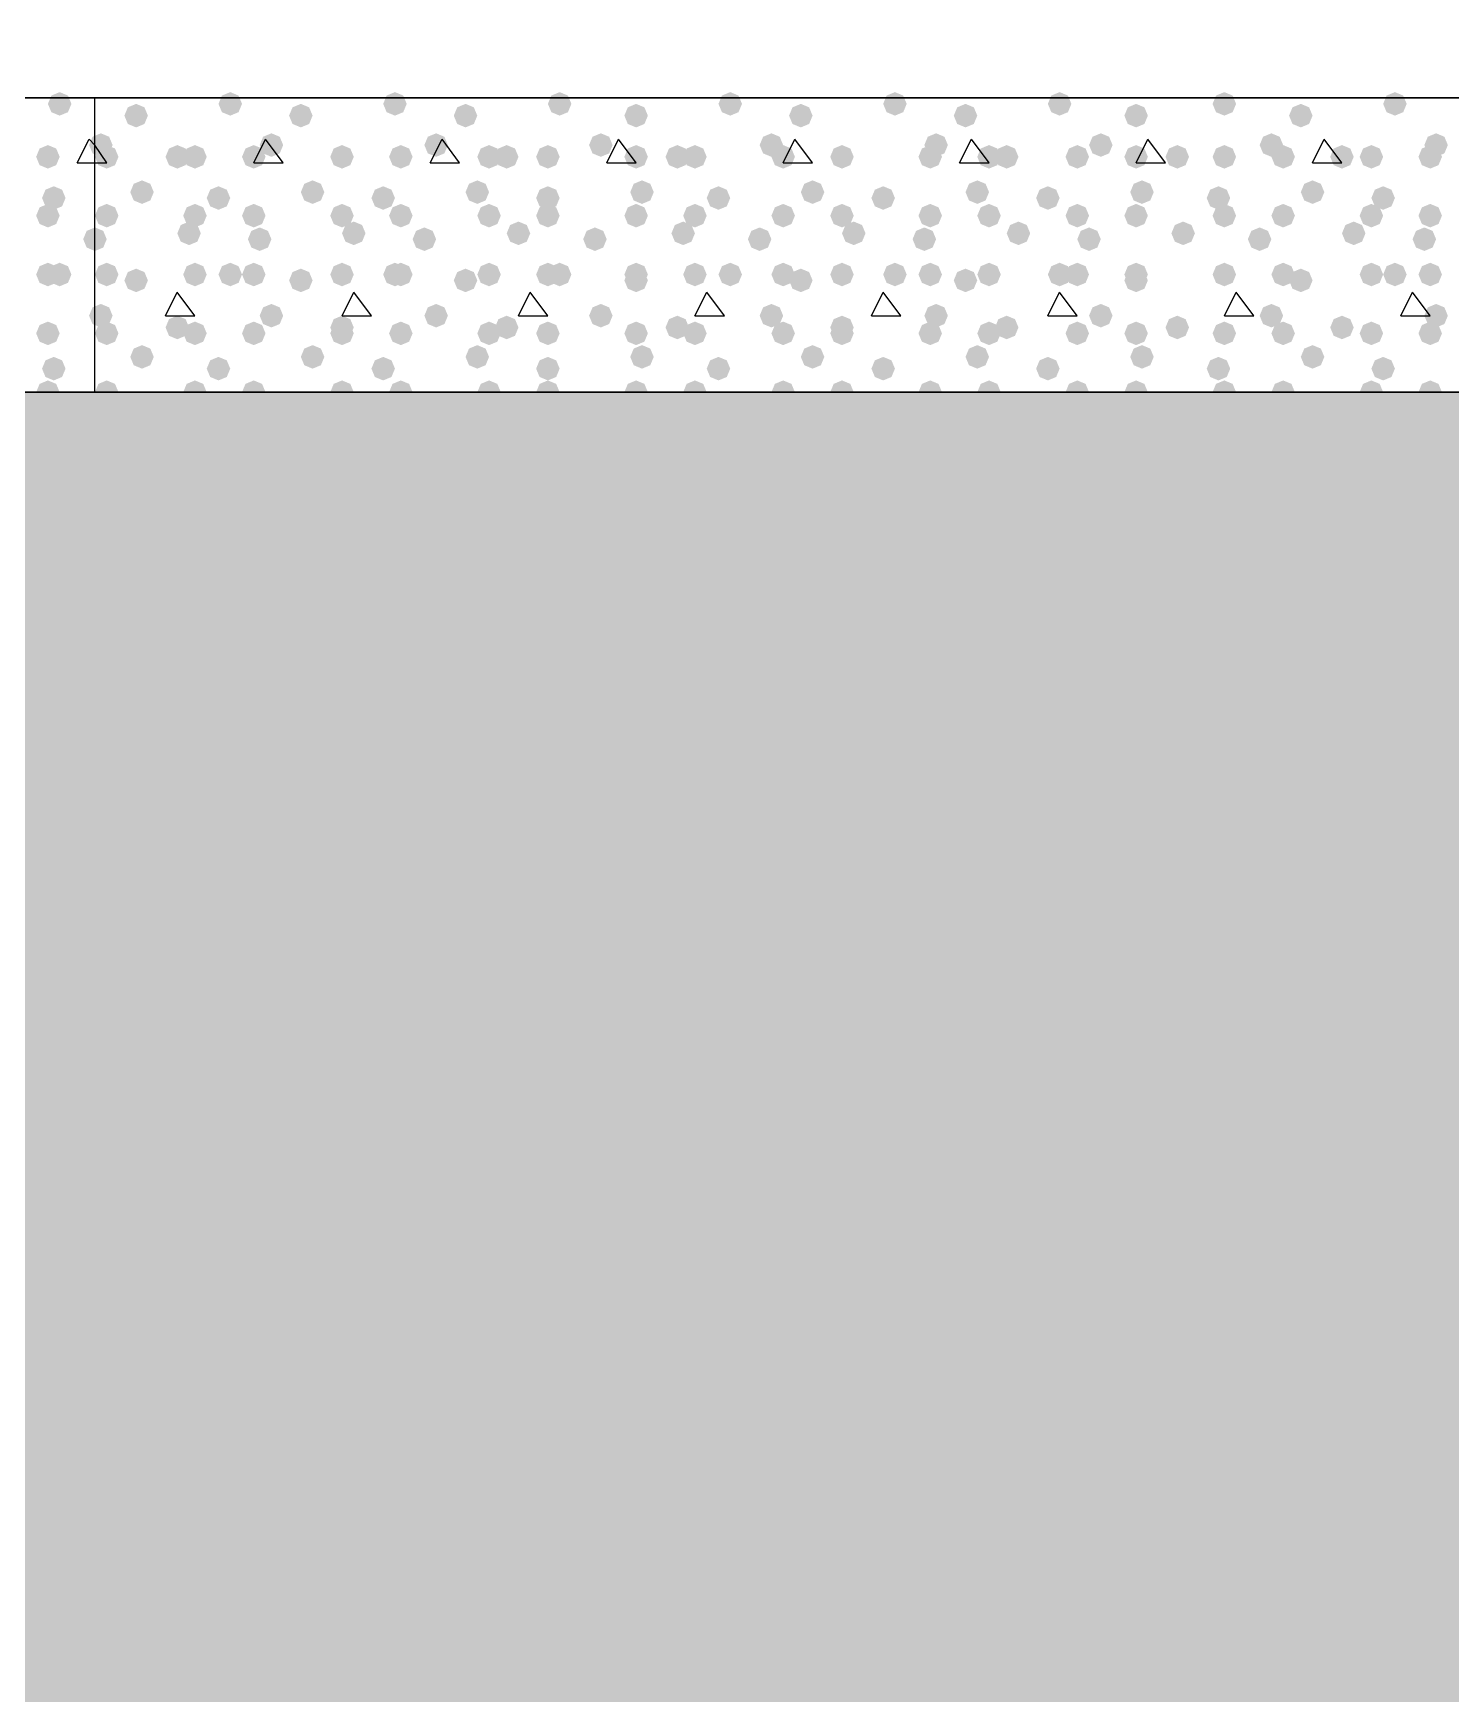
# Model space of a CAD drawing. Header units: millimetres. Extents: x 0 to 420, y 0 to 297.
# Drawn here: x 139.21 to 149.42, y 117.55 to 129.5 of the extents above; entities that cross this region are included whole.
import ezdxf

# ---------------------------------------------------------------- set-up
doc = ezdxf.new("R2010")
doc.units = ezdxf.units.MM
doc.layers.get('0').update_dxf_attribs({"linetype": 'CONTINUOUS'})

msp = doc.modelspace()

# ---------------------------------------------------------------- hatches: boundary and pattern name
at = {"true_color": 0x000007}
for points in [[(139.488333, 128.989667), (139.463463, 128.929871), (139.403667, 128.905), (139.343871, 128.929871), (139.319, 128.989667), (139.343871, 129.049462), (139.403667, 129.074333), (139.463462, 129.049463)], [(139.403667, 128.608667), (139.378796, 128.548871), (139.319, 128.524), (139.259204, 128.548871), (139.234333, 128.608667), (139.259204, 128.668462), (139.319, 128.693333), (139.378796, 128.668463)], [(139.446, 128.312333), (139.421129, 128.252537), (139.361333, 128.227667), (139.301537, 128.252537), (139.276667, 128.312333), (139.301537, 128.372129), (139.361333, 128.397), (139.421129, 128.372129)], [(139.403667, 128.185333), (139.378796, 128.125538), (139.319, 128.100667), (139.259204, 128.125538), (139.234333, 128.185333), (139.259204, 128.245129), (139.319, 128.27), (139.378796, 128.245129)], [(139.742333, 128.016), (139.717463, 127.956204), (139.657667, 127.931333), (139.597871, 127.956204), (139.573, 128.016), (139.597871, 128.075796), (139.657667, 128.100667), (139.717462, 128.075796)], [(139.403667, 127.762), (139.378796, 127.702204), (139.319, 127.677333), (139.259204, 127.702204), (139.234333, 127.762), (139.259204, 127.821796), (139.319, 127.846667), (139.378796, 127.821796)], [(139.488333, 127.762), (139.463463, 127.702204), (139.403667, 127.677333), (139.343871, 127.702204), (139.319, 127.762), (139.343871, 127.821796), (139.403667, 127.846667), (139.463462, 127.821796)], [(139.403667, 127.338667), (139.378796, 127.278871), (139.319, 127.254), (139.259204, 127.278871), (139.234333, 127.338667), (139.259204, 127.398462), (139.319, 127.423333), (139.378796, 127.398463)], [(139.446, 127.084667), (139.421129, 127.024871), (139.361333, 127), (139.301537, 127.024871), (139.276667, 127.084667), (139.301537, 127.144462), (139.361333, 127.169333), (139.421129, 127.144463)], [(139.403667, 126.915333), (139.378796, 126.855538), (139.319, 126.830667), (139.259204, 126.855538), (139.234333, 126.915333), (139.259204, 126.975129), (139.319, 127), (139.378796, 126.975129)]]:
    msp.add_hatch(color=0, dxfattribs=at).paths.add_polyline_path(points, flags=0)
at = {"true_color": 0x000008}
for points in [[(140.716, 128.989667), (140.691129, 128.929871), (140.631333, 128.905), (140.571538, 128.929871), (140.546667, 128.989667), (140.571537, 129.049462), (140.631333, 129.074333), (140.691129, 129.049463)], [(141.901333, 128.989667), (141.876463, 128.929871), (141.816667, 128.905), (141.756871, 128.929871), (141.732, 128.989667), (141.756871, 129.049462), (141.816667, 129.074333), (141.876462, 129.049463)], [(143.086667, 128.989667), (143.061796, 128.929871), (143.002, 128.905), (142.942204, 128.929871), (142.917333, 128.989667), (142.942204, 129.049462), (143.002, 129.074333), (143.061796, 129.049463)], [(144.314333, 128.989667), (144.289463, 128.929871), (144.229667, 128.905), (144.169871, 128.929871), (144.145, 128.989667), (144.169871, 129.049462), (144.229667, 129.074333), (144.289462, 129.049463)], [(145.499667, 128.989667), (145.474796, 128.929871), (145.415, 128.905), (145.355204, 128.929871), (145.330333, 128.989667), (145.355204, 129.049462), (145.415, 129.074333), (145.474796, 129.049463)], [(146.685, 128.989667), (146.660129, 128.929871), (146.600333, 128.905), (146.540538, 128.929871), (146.515667, 128.989667), (146.540537, 129.049462), (146.600333, 129.074333), (146.660129, 129.049463)], [(147.870333, 128.989667), (147.845463, 128.929871), (147.785667, 128.905), (147.725871, 128.929871), (147.701, 128.989667), (147.725871, 129.049462), (147.785667, 129.074333), (147.845462, 129.049463)], [(149.098, 128.989667), (149.073129, 128.929871), (149.013333, 128.905), (148.953537, 128.929871), (148.928667, 128.989667), (148.953537, 129.049462), (149.013333, 129.074333), (149.073129, 129.049463)], [(140.038667, 128.905), (140.013796, 128.845204), (139.954, 128.820333), (139.894204, 128.845204), (139.869333, 128.905), (139.894204, 128.964796), (139.954, 128.989667), (140.013796, 128.964796)], [(141.224, 128.905), (141.199129, 128.845204), (141.139333, 128.820333), (141.079537, 128.845204), (141.054667, 128.905), (141.079537, 128.964796), (141.139333, 128.989667), (141.199129, 128.964796)], [(142.409333, 128.905), (142.384463, 128.845204), (142.324667, 128.820333), (142.264871, 128.845204), (142.24, 128.905), (142.264871, 128.964796), (142.324667, 128.989667), (142.384462, 128.964796)], [(143.637, 128.905), (143.612129, 128.845204), (143.552333, 128.820333), (143.492538, 128.845204), (143.467667, 128.905), (143.492537, 128.964796), (143.552333, 128.989667), (143.612129, 128.964796)], [(144.822333, 128.905), (144.797462, 128.845204), (144.737667, 128.820333), (144.677871, 128.845204), (144.653, 128.905), (144.677871, 128.964796), (144.737667, 128.989667), (144.797462, 128.964796)], [(146.007667, 128.905), (145.982796, 128.845204), (145.923, 128.820333), (145.863204, 128.845204), (145.838333, 128.905), (145.863204, 128.964796), (145.923, 128.989667), (145.982796, 128.964796)], [(147.235333, 128.905), (147.210463, 128.845204), (147.150667, 128.820333), (147.090871, 128.845204), (147.066, 128.905), (147.090871, 128.964796), (147.150667, 128.989667), (147.210462, 128.964796)], [(148.420667, 128.905), (148.395796, 128.845204), (148.336, 128.820333), (148.276204, 128.845204), (148.251333, 128.905), (148.276204, 128.964796), (148.336, 128.989667), (148.395796, 128.964796)], [(139.784667, 128.693333), (139.759796, 128.633537), (139.7, 128.608667), (139.640204, 128.633537), (139.615333, 128.693333), (139.640204, 128.753129), (139.7, 128.778), (139.759796, 128.753129)], [(139.827, 128.608667), (139.802129, 128.548871), (139.742333, 128.524), (139.682538, 128.548871), (139.657667, 128.608667), (139.682537, 128.668462), (139.742333, 128.693333), (139.802129, 128.668463)], [(140.335, 128.608667), (140.310129, 128.548871), (140.250333, 128.524), (140.190538, 128.548871), (140.165667, 128.608667), (140.190537, 128.668462), (140.250333, 128.693333), (140.310129, 128.668463)], [(140.462, 128.608667), (140.437129, 128.548871), (140.377333, 128.524), (140.317538, 128.548871), (140.292667, 128.608667), (140.317537, 128.668462), (140.377333, 128.693333), (140.437129, 128.668463)], [(140.885333, 128.608667), (140.860463, 128.548871), (140.800667, 128.524), (140.740871, 128.548871), (140.716, 128.608667), (140.740871, 128.668462), (140.800667, 128.693333), (140.860462, 128.668463)], [(141.012333, 128.693333), (140.987462, 128.633537), (140.927667, 128.608667), (140.867871, 128.633537), (140.843, 128.693333), (140.867871, 128.753129), (140.927667, 128.778), (140.987462, 128.753129)], [(141.520333, 128.608667), (141.495463, 128.548871), (141.435667, 128.524), (141.375871, 128.548871), (141.351, 128.608667), (141.375871, 128.668462), (141.435667, 128.693333), (141.495462, 128.668463)], [(141.520333, 128.608667), (141.495463, 128.548871), (141.435667, 128.524), (141.375871, 128.548871), (141.351, 128.608667), (141.375871, 128.668462), (141.435667, 128.693333), (141.495462, 128.668463)], [(141.943667, 128.608667), (141.918796, 128.548871), (141.859, 128.524), (141.799204, 128.548871), (141.774333, 128.608667), (141.799204, 128.668462), (141.859, 128.693333), (141.918796, 128.668463)], [(142.197667, 128.693333), (142.172796, 128.633537), (142.113, 128.608667), (142.053204, 128.633537), (142.028333, 128.693333), (142.053204, 128.753129), (142.113, 128.778), (142.172796, 128.753129)], [(142.578667, 128.608667), (142.553796, 128.548871), (142.494, 128.524), (142.434204, 128.548871), (142.409333, 128.608667), (142.434204, 128.668462), (142.494, 128.693333), (142.553796, 128.668463)], [(142.705667, 128.608667), (142.680796, 128.548871), (142.621, 128.524), (142.561204, 128.548871), (142.536333, 128.608667), (142.561204, 128.668462), (142.621, 128.693333), (142.680796, 128.668463)], [(143.002, 128.608667), (142.977129, 128.548871), (142.917333, 128.524), (142.857538, 128.548871), (142.832667, 128.608667), (142.857537, 128.668462), (142.917333, 128.693333), (142.977129, 128.668463)], [(143.383, 128.693333), (143.358129, 128.633537), (143.298333, 128.608667), (143.238537, 128.633537), (143.213667, 128.693333), (143.238537, 128.753129), (143.298333, 128.778), (143.358129, 128.753129)], [(143.637, 128.608667), (143.612129, 128.548871), (143.552333, 128.524), (143.492538, 128.548871), (143.467667, 128.608667), (143.492537, 128.668462), (143.552333, 128.693333), (143.612129, 128.668463)], [(143.933333, 128.608667), (143.908463, 128.548871), (143.848667, 128.524), (143.788871, 128.548871), (143.764, 128.608667), (143.788871, 128.668462), (143.848667, 128.693333), (143.908462, 128.668463)], [(144.060333, 128.608667), (144.035463, 128.548871), (143.975667, 128.524), (143.915871, 128.548871), (143.891, 128.608667), (143.915871, 128.668462), (143.975667, 128.693333), (144.035462, 128.668463)], [(144.610667, 128.693333), (144.585796, 128.633537), (144.526, 128.608667), (144.466204, 128.633537), (144.441333, 128.693333), (144.466204, 128.753129), (144.526, 128.778), (144.585796, 128.753129)], [(144.695333, 128.608667), (144.670463, 128.548871), (144.610667, 128.524), (144.550871, 128.548871), (144.526, 128.608667), (144.550871, 128.668462), (144.610667, 128.693333), (144.670462, 128.668463)], [(145.118667, 128.608667), (145.093796, 128.548871), (145.034, 128.524), (144.974204, 128.548871), (144.949333, 128.608667), (144.974204, 128.668462), (145.034, 128.693333), (145.093796, 128.668463)], [(145.118667, 128.608667), (145.093796, 128.548871), (145.034, 128.524), (144.974204, 128.548871), (144.949333, 128.608667), (144.974204, 128.668462), (145.034, 128.693333), (145.093796, 128.668463)], [(145.753667, 128.608667), (145.728796, 128.548871), (145.669, 128.524), (145.609204, 128.548871), (145.584333, 128.608667), (145.609204, 128.668462), (145.669, 128.693333), (145.728796, 128.668463)], [(145.796, 128.693333), (145.771129, 128.633537), (145.711333, 128.608667), (145.651538, 128.633537), (145.626667, 128.693333), (145.651537, 128.753129), (145.711333, 128.778), (145.771129, 128.753129)], [(146.177, 128.608667), (146.152129, 128.548871), (146.092333, 128.524), (146.032538, 128.548871), (146.007667, 128.608667), (146.032537, 128.668462), (146.092333, 128.693333), (146.152129, 128.668463)], [(146.304, 128.608667), (146.279129, 128.548871), (146.219333, 128.524), (146.159538, 128.548871), (146.134667, 128.608667), (146.159537, 128.668462), (146.219333, 128.693333), (146.279129, 128.668463)], [(146.812, 128.608667), (146.787129, 128.548871), (146.727333, 128.524), (146.667538, 128.548871), (146.642667, 128.608667), (146.667537, 128.668462), (146.727333, 128.693333), (146.787129, 128.668463)], [(146.981333, 128.693333), (146.956462, 128.633537), (146.896667, 128.608667), (146.836871, 128.633537), (146.812, 128.693333), (146.836871, 128.753129), (146.896667, 128.778), (146.956462, 128.753129)], [(147.235333, 128.608667), (147.210463, 128.548871), (147.150667, 128.524), (147.090871, 128.548871), (147.066, 128.608667), (147.090871, 128.668462), (147.150667, 128.693333), (147.210462, 128.668463)], [(147.531667, 128.608667), (147.506796, 128.548871), (147.447, 128.524), (147.387204, 128.548871), (147.362333, 128.608667), (147.387204, 128.668462), (147.447, 128.693333), (147.506796, 128.668463)], [(147.870333, 128.608667), (147.845463, 128.548871), (147.785667, 128.524), (147.725871, 128.548871), (147.701, 128.608667), (147.725871, 128.668462), (147.785667, 128.693333), (147.845462, 128.668463)], [(148.209, 128.693333), (148.184129, 128.633537), (148.124333, 128.608667), (148.064538, 128.633537), (148.039667, 128.693333), (148.064537, 128.753129), (148.124333, 128.778), (148.184129, 128.753129)], [(148.293667, 128.608667), (148.268796, 128.548871), (148.209, 128.524), (148.149204, 128.548871), (148.124333, 128.608667), (148.149204, 128.668462), (148.209, 128.693333), (148.268796, 128.668463)], [(148.717, 128.608667), (148.692129, 128.548871), (148.632333, 128.524), (148.572538, 128.548871), (148.547667, 128.608667), (148.572537, 128.668462), (148.632333, 128.693333), (148.692129, 128.668463)], [(148.928667, 128.608667), (148.903796, 128.548871), (148.844, 128.524), (148.784204, 128.548871), (148.759333, 128.608667), (148.784204, 128.668462), (148.844, 128.693333), (148.903796, 128.668463)], [(149.352, 128.608667), (149.327129, 128.548871), (149.267333, 128.524), (149.207538, 128.548871), (149.182667, 128.608667), (149.207537, 128.668462), (149.267333, 128.693333), (149.327129, 128.668463)], [(149.394333, 128.693333), (149.369463, 128.633537), (149.309667, 128.608667), (149.249871, 128.633537), (149.225, 128.693333), (149.249871, 128.753129), (149.309667, 128.778), (149.369462, 128.753129)], [(140.081, 128.354667), (140.056129, 128.294871), (139.996333, 128.27), (139.936538, 128.294871), (139.911667, 128.354667), (139.936537, 128.414462), (139.996333, 128.439333), (140.056129, 128.414463)], [(141.308667, 128.354667), (141.283796, 128.294871), (141.224, 128.27), (141.164204, 128.294871), (141.139333, 128.354667), (141.164204, 128.414462), (141.224, 128.439333), (141.283796, 128.414463)], [(142.494, 128.354667), (142.469129, 128.294871), (142.409333, 128.27), (142.349538, 128.294871), (142.324667, 128.354667), (142.349537, 128.414462), (142.409333, 128.439333), (142.469129, 128.414463)], [(143.679333, 128.354667), (143.654463, 128.294871), (143.594667, 128.27), (143.534871, 128.294871), (143.51, 128.354667), (143.534871, 128.414462), (143.594667, 128.439333), (143.654462, 128.414463)], [(144.907, 128.354667), (144.882129, 128.294871), (144.822333, 128.27), (144.762538, 128.294871), (144.737667, 128.354667), (144.762537, 128.414462), (144.822333, 128.439333), (144.882129, 128.414463)], [(146.092333, 128.354667), (146.067462, 128.294871), (146.007667, 128.27), (145.947871, 128.294871), (145.923, 128.354667), (145.947871, 128.414462), (146.007667, 128.439333), (146.067462, 128.414463)], [(147.277667, 128.354667), (147.252796, 128.294871), (147.193, 128.27), (147.133204, 128.294871), (147.108333, 128.354667), (147.133204, 128.414462), (147.193, 128.439333), (147.252796, 128.414463)], [(148.505333, 128.354667), (148.480463, 128.294871), (148.420667, 128.27), (148.360871, 128.294871), (148.336, 128.354667), (148.360871, 128.414462), (148.420667, 128.439333), (148.480462, 128.414463)], [(140.631333, 128.312333), (140.606462, 128.252537), (140.546667, 128.227667), (140.486871, 128.252537), (140.462, 128.312333), (140.486871, 128.372129), (140.546667, 128.397), (140.606462, 128.372129)], [(141.816667, 128.312333), (141.791796, 128.252537), (141.732, 128.227667), (141.672204, 128.252537), (141.647333, 128.312333), (141.672204, 128.372129), (141.732, 128.397), (141.791796, 128.372129)], [(143.002, 128.312333), (142.977129, 128.252537), (142.917333, 128.227667), (142.857538, 128.252537), (142.832667, 128.312333), (142.857537, 128.372129), (142.917333, 128.397), (142.977129, 128.372129)], [(144.229667, 128.312333), (144.204796, 128.252537), (144.145, 128.227667), (144.085204, 128.252537), (144.060333, 128.312333), (144.085204, 128.372129), (144.145, 128.397), (144.204796, 128.372129)], [(145.415, 128.312333), (145.390129, 128.252537), (145.330333, 128.227667), (145.270538, 128.252537), (145.245667, 128.312333), (145.270537, 128.372129), (145.330333, 128.397), (145.390129, 128.372129)], [(146.600333, 128.312333), (146.575463, 128.252537), (146.515667, 128.227667), (146.455871, 128.252537), (146.431, 128.312333), (146.455871, 128.372129), (146.515667, 128.397), (146.575462, 128.372129)], [(147.828, 128.312333), (147.803129, 128.252537), (147.743333, 128.227667), (147.683538, 128.252537), (147.658667, 128.312333), (147.683537, 128.372129), (147.743333, 128.397), (147.803129, 128.372129)], [(149.013333, 128.312333), (148.988463, 128.252537), (148.928667, 128.227667), (148.868871, 128.252537), (148.844, 128.312333), (148.868871, 128.372129), (148.928667, 128.397), (148.988462, 128.372129)], [(139.827, 128.185333), (139.802129, 128.125538), (139.742333, 128.100667), (139.682538, 128.125538), (139.657667, 128.185333), (139.682537, 128.245129), (139.742333, 128.27), (139.802129, 128.245129)], [(140.462, 128.185333), (140.437129, 128.125538), (140.377333, 128.100667), (140.317538, 128.125538), (140.292667, 128.185333), (140.317537, 128.245129), (140.377333, 128.27), (140.437129, 128.245129)], [(140.885333, 128.185333), (140.860463, 128.125538), (140.800667, 128.100667), (140.740871, 128.125538), (140.716, 128.185333), (140.740871, 128.245129), (140.800667, 128.27), (140.860462, 128.245129)], [(141.520333, 128.185333), (141.495463, 128.125538), (141.435667, 128.100667), (141.375871, 128.125538), (141.351, 128.185333), (141.375871, 128.245129), (141.435667, 128.27), (141.495462, 128.245129)], [(141.943667, 128.185333), (141.918796, 128.125538), (141.859, 128.100667), (141.799204, 128.125538), (141.774333, 128.185333), (141.799204, 128.245129), (141.859, 128.27), (141.918796, 128.245129)], [(142.578667, 128.185333), (142.553796, 128.125538), (142.494, 128.100667), (142.434204, 128.125538), (142.409333, 128.185333), (142.434204, 128.245129), (142.494, 128.27), (142.553796, 128.245129)], [(143.002, 128.185333), (142.977129, 128.125538), (142.917333, 128.100667), (142.857538, 128.125538), (142.832667, 128.185333), (142.857537, 128.245129), (142.917333, 128.27), (142.977129, 128.245129)], [(143.637, 128.185333), (143.612129, 128.125538), (143.552333, 128.100667), (143.492538, 128.125538), (143.467667, 128.185333), (143.492537, 128.245129), (143.552333, 128.27), (143.612129, 128.245129)], [(144.060333, 128.185333), (144.035463, 128.125538), (143.975667, 128.100667), (143.915871, 128.125538), (143.891, 128.185333), (143.915871, 128.245129), (143.975667, 128.27), (144.035462, 128.245129)], [(144.695333, 128.185333), (144.670463, 128.125538), (144.610667, 128.100667), (144.550871, 128.125538), (144.526, 128.185333), (144.550871, 128.245129), (144.610667, 128.27), (144.670462, 128.245129)], [(145.118667, 128.185333), (145.093796, 128.125538), (145.034, 128.100667), (144.974204, 128.125538), (144.949333, 128.185333), (144.974204, 128.245129), (145.034, 128.27), (145.093796, 128.245129)], [(145.753667, 128.185333), (145.728796, 128.125538), (145.669, 128.100667), (145.609204, 128.125538), (145.584333, 128.185333), (145.609204, 128.245129), (145.669, 128.27), (145.728796, 128.245129)], [(146.177, 128.185333), (146.152129, 128.125538), (146.092333, 128.100667), (146.032538, 128.125538), (146.007667, 128.185333), (146.032537, 128.245129), (146.092333, 128.27), (146.152129, 128.245129)], [(146.812, 128.185333), (146.787129, 128.125538), (146.727333, 128.100667), (146.667538, 128.125538), (146.642667, 128.185333), (146.667537, 128.245129), (146.727333, 128.27), (146.787129, 128.245129)], [(147.235333, 128.185333), (147.210463, 128.125538), (147.150667, 128.100667), (147.090871, 128.125538), (147.066, 128.185333), (147.090871, 128.245129), (147.150667, 128.27), (147.210462, 128.245129)], [(147.870333, 128.185333), (147.845463, 128.125538), (147.785667, 128.100667), (147.725871, 128.125538), (147.701, 128.185333), (147.725871, 128.245129), (147.785667, 128.27), (147.845462, 128.245129)], [(148.293667, 128.185333), (148.268796, 128.125538), (148.209, 128.100667), (148.149204, 128.125538), (148.124333, 128.185333), (148.149204, 128.245129), (148.209, 128.27), (148.268796, 128.245129)], [(148.928667, 128.185333), (148.903796, 128.125538), (148.844, 128.100667), (148.784204, 128.125538), (148.759333, 128.185333), (148.784204, 128.245129), (148.844, 128.27), (148.903796, 128.245129)], [(149.352, 128.185333), (149.327129, 128.125538), (149.267333, 128.100667), (149.207538, 128.125538), (149.182667, 128.185333), (149.207537, 128.245129), (149.267333, 128.27), (149.327129, 128.245129)], [(140.419667, 128.058333), (140.394796, 127.998538), (140.335, 127.973667), (140.275204, 127.998538), (140.250333, 128.058333), (140.275204, 128.118129), (140.335, 128.143), (140.394796, 128.118129)], [(140.927667, 128.016), (140.902796, 127.956204), (140.843, 127.931333), (140.783204, 127.956204), (140.758333, 128.016), (140.783204, 128.075796), (140.843, 128.100667), (140.902796, 128.075796)], [(141.605, 128.058333), (141.580129, 127.998538), (141.520333, 127.973667), (141.460537, 127.998538), (141.435667, 128.058333), (141.460537, 128.118129), (141.520333, 128.143), (141.580129, 128.118129)], [(142.113, 128.016), (142.088129, 127.956204), (142.028333, 127.931333), (141.968538, 127.956204), (141.943667, 128.016), (141.968537, 128.075796), (142.028333, 128.100667), (142.088129, 128.075796)], [(142.790333, 128.058333), (142.765463, 127.998538), (142.705667, 127.973667), (142.645871, 127.998538), (142.621, 128.058333), (142.645871, 128.118129), (142.705667, 128.143), (142.765462, 128.118129)], [(143.340667, 128.016), (143.315796, 127.956204), (143.256, 127.931333), (143.196204, 127.956204), (143.171333, 128.016), (143.196204, 128.075796), (143.256, 128.100667), (143.315796, 128.075796)], [(143.975667, 128.058333), (143.950796, 127.998538), (143.891, 127.973667), (143.831204, 127.998538), (143.806333, 128.058333), (143.831204, 128.118129), (143.891, 128.143), (143.950796, 128.118129)], [(144.526, 128.016), (144.501129, 127.956204), (144.441333, 127.931333), (144.381538, 127.956204), (144.356667, 128.016), (144.381537, 128.075796), (144.441333, 128.100667), (144.501129, 128.075796)], [(145.203333, 128.058333), (145.178462, 127.998538), (145.118667, 127.973667), (145.058871, 127.998538), (145.034, 128.058333), (145.058871, 128.118129), (145.118667, 128.143), (145.178462, 128.118129)], [(145.711333, 128.016), (145.686462, 127.956204), (145.626667, 127.931333), (145.566871, 127.956204), (145.542, 128.016), (145.566871, 128.075796), (145.626667, 128.100667), (145.686462, 128.075796)], [(146.388667, 128.058333), (146.363796, 127.998538), (146.304, 127.973667), (146.244204, 127.998538), (146.219333, 128.058333), (146.244204, 128.118129), (146.304, 128.143), (146.363796, 128.118129)], [(146.896667, 128.016), (146.871796, 127.956204), (146.812, 127.931333), (146.752204, 127.956204), (146.727333, 128.016), (146.752204, 128.075796), (146.812, 128.100667), (146.871796, 128.075796)], [(147.574, 128.058333), (147.549129, 127.998538), (147.489333, 127.973667), (147.429538, 127.998538), (147.404667, 128.058333), (147.429537, 128.118129), (147.489333, 128.143), (147.549129, 128.118129)], [(148.124333, 128.016), (148.099463, 127.956204), (148.039667, 127.931333), (147.979871, 127.956204), (147.955, 128.016), (147.979871, 128.075796), (148.039667, 128.100667), (148.099462, 128.075796)], [(148.801667, 128.058333), (148.776796, 127.998538), (148.717, 127.973667), (148.657204, 127.998538), (148.632333, 128.058333), (148.657204, 128.118129), (148.717, 128.143), (148.776796, 128.118129)], [(149.309667, 128.016), (149.284796, 127.956204), (149.225, 127.931333), (149.165204, 127.956204), (149.140333, 128.016), (149.165204, 128.075796), (149.225, 128.100667), (149.284796, 128.075796)], [(139.827, 127.762), (139.802129, 127.702204), (139.742333, 127.677333), (139.682538, 127.702204), (139.657667, 127.762), (139.682537, 127.821796), (139.742333, 127.846667), (139.802129, 127.821796)], [(140.462, 127.762), (140.437129, 127.702204), (140.377333, 127.677333), (140.317538, 127.702204), (140.292667, 127.762), (140.317537, 127.821796), (140.377333, 127.846667), (140.437129, 127.821796)], [(140.716, 127.762), (140.691129, 127.702204), (140.631333, 127.677333), (140.571538, 127.702204), (140.546667, 127.762), (140.571537, 127.821796), (140.631333, 127.846667), (140.691129, 127.821796)], [(140.885333, 127.762), (140.860463, 127.702204), (140.800667, 127.677333), (140.740871, 127.702204), (140.716, 127.762), (140.740871, 127.821796), (140.800667, 127.846667), (140.860462, 127.821796)], [(141.520333, 127.762), (141.495463, 127.702204), (141.435667, 127.677333), (141.375871, 127.702204), (141.351, 127.762), (141.375871, 127.821796), (141.435667, 127.846667), (141.495462, 127.821796)], [(141.901333, 127.762), (141.876463, 127.702204), (141.816667, 127.677333), (141.756871, 127.702204), (141.732, 127.762), (141.756871, 127.821796), (141.816667, 127.846667), (141.876462, 127.821796)], [(141.943667, 127.762), (141.918796, 127.702204), (141.859, 127.677333), (141.799204, 127.702204), (141.774333, 127.762), (141.799204, 127.821796), (141.859, 127.846667), (141.918796, 127.821796)], [(142.578667, 127.762), (142.553796, 127.702204), (142.494, 127.677333), (142.434204, 127.702204), (142.409333, 127.762), (142.434204, 127.821796), (142.494, 127.846667), (142.553796, 127.821796)], [(143.002, 127.762), (142.977129, 127.702204), (142.917333, 127.677333), (142.857538, 127.702204), (142.832667, 127.762), (142.857537, 127.821796), (142.917333, 127.846667), (142.977129, 127.821796)], [(143.086667, 127.762), (143.061796, 127.702204), (143.002, 127.677333), (142.942204, 127.702204), (142.917333, 127.762), (142.942204, 127.821796), (143.002, 127.846667), (143.061796, 127.821796)], [(143.637, 127.762), (143.612129, 127.702204), (143.552333, 127.677333), (143.492538, 127.702204), (143.467667, 127.762), (143.492537, 127.821796), (143.552333, 127.846667), (143.612129, 127.821796)], [(144.060333, 127.762), (144.035463, 127.702204), (143.975667, 127.677333), (143.915871, 127.702204), (143.891, 127.762), (143.915871, 127.821796), (143.975667, 127.846667), (144.035462, 127.821796)], [(144.314333, 127.762), (144.289463, 127.702204), (144.229667, 127.677333), (144.169871, 127.702204), (144.145, 127.762), (144.169871, 127.821796), (144.229667, 127.846667), (144.289462, 127.821796)], [(144.695333, 127.762), (144.670463, 127.702204), (144.610667, 127.677333), (144.550871, 127.702204), (144.526, 127.762), (144.550871, 127.821796), (144.610667, 127.846667), (144.670462, 127.821796)], [(145.118667, 127.762), (145.093796, 127.702204), (145.034, 127.677333), (144.974204, 127.702204), (144.949333, 127.762), (144.974204, 127.821796), (145.034, 127.846667), (145.093796, 127.821796)], [(145.499667, 127.762), (145.474796, 127.702204), (145.415, 127.677333), (145.355204, 127.702204), (145.330333, 127.762), (145.355204, 127.821796), (145.415, 127.846667), (145.474796, 127.821796)], [(145.753667, 127.762), (145.728796, 127.702204), (145.669, 127.677333), (145.609204, 127.702204), (145.584333, 127.762), (145.609204, 127.821796), (145.669, 127.846667), (145.728796, 127.821796)], [(146.177, 127.762), (146.152129, 127.702204), (146.092333, 127.677333), (146.032538, 127.702204), (146.007667, 127.762), (146.032537, 127.821796), (146.092333, 127.846667), (146.152129, 127.821796)], [(146.685, 127.762), (146.660129, 127.702204), (146.600333, 127.677333), (146.540538, 127.702204), (146.515667, 127.762), (146.540537, 127.821796), (146.600333, 127.846667), (146.660129, 127.821796)], [(146.812, 127.762), (146.787129, 127.702204), (146.727333, 127.677333), (146.667538, 127.702204), (146.642667, 127.762), (146.667537, 127.821796), (146.727333, 127.846667), (146.787129, 127.821796)], [(147.235333, 127.762), (147.210463, 127.702204), (147.150667, 127.677333), (147.090871, 127.702204), (147.066, 127.762), (147.090871, 127.821796), (147.150667, 127.846667), (147.210462, 127.821796)], [(147.870333, 127.762), (147.845463, 127.702204), (147.785667, 127.677333), (147.725871, 127.702204), (147.701, 127.762), (147.725871, 127.821796), (147.785667, 127.846667), (147.845462, 127.821796)], [(147.870333, 127.762), (147.845463, 127.702204), (147.785667, 127.677333), (147.725871, 127.702204), (147.701, 127.762), (147.725871, 127.821796), (147.785667, 127.846667), (147.845462, 127.821796)], [(148.293667, 127.762), (148.268796, 127.702204), (148.209, 127.677333), (148.149204, 127.702204), (148.124333, 127.762), (148.149204, 127.821796), (148.209, 127.846667), (148.268796, 127.821796)], [(148.928667, 127.762), (148.903796, 127.702204), (148.844, 127.677333), (148.784204, 127.702204), (148.759333, 127.762), (148.784204, 127.821796), (148.844, 127.846667), (148.903796, 127.821796)], [(149.098, 127.762), (149.073129, 127.702204), (149.013333, 127.677333), (148.953537, 127.702204), (148.928667, 127.762), (148.953537, 127.821796), (149.013333, 127.846667), (149.073129, 127.821796)], [(149.352, 127.762), (149.327129, 127.702204), (149.267333, 127.677333), (149.207538, 127.702204), (149.182667, 127.762), (149.207537, 127.821796), (149.267333, 127.846667), (149.327129, 127.821796)], [(140.038667, 127.719667), (140.013796, 127.659871), (139.954, 127.635), (139.894204, 127.659871), (139.869333, 127.719667), (139.894204, 127.779462), (139.954, 127.804333), (140.013796, 127.779463)], [(141.224, 127.719667), (141.199129, 127.659871), (141.139333, 127.635), (141.079537, 127.659871), (141.054667, 127.719667), (141.079537, 127.779462), (141.139333, 127.804333), (141.199129, 127.779463)], [(142.409333, 127.719667), (142.384463, 127.659871), (142.324667, 127.635), (142.264871, 127.659871), (142.24, 127.719667), (142.264871, 127.779462), (142.324667, 127.804333), (142.384462, 127.779463)], [(143.637, 127.719667), (143.612129, 127.659871), (143.552333, 127.635), (143.492538, 127.659871), (143.467667, 127.719667), (143.492537, 127.779462), (143.552333, 127.804333), (143.612129, 127.779463)], [(144.822333, 127.719667), (144.797462, 127.659871), (144.737667, 127.635), (144.677871, 127.659871), (144.653, 127.719667), (144.677871, 127.779462), (144.737667, 127.804333), (144.797462, 127.779463)], [(146.007667, 127.719667), (145.982796, 127.659871), (145.923, 127.635), (145.863204, 127.659871), (145.838333, 127.719667), (145.863204, 127.779462), (145.923, 127.804333), (145.982796, 127.779463)], [(147.235333, 127.719667), (147.210463, 127.659871), (147.150667, 127.635), (147.090871, 127.659871), (147.066, 127.719667), (147.090871, 127.779462), (147.150667, 127.804333), (147.210462, 127.779463)], [(148.420667, 127.719667), (148.395796, 127.659871), (148.336, 127.635), (148.276204, 127.659871), (148.251333, 127.719667), (148.276204, 127.779462), (148.336, 127.804333), (148.395796, 127.779463)], [(139.784667, 127.465667), (139.759796, 127.405871), (139.7, 127.381), (139.640204, 127.405871), (139.615333, 127.465667), (139.640204, 127.525462), (139.7, 127.550333), (139.759796, 127.525463)], [(141.012333, 127.465667), (140.987462, 127.405871), (140.927667, 127.381), (140.867871, 127.405871), (140.843, 127.465667), (140.867871, 127.525462), (140.927667, 127.550333), (140.987462, 127.525463)], [(142.197667, 127.465667), (142.172796, 127.405871), (142.113, 127.381), (142.053204, 127.405871), (142.028333, 127.465667), (142.053204, 127.525462), (142.113, 127.550333), (142.172796, 127.525463)], [(143.383, 127.465667), (143.358129, 127.405871), (143.298333, 127.381), (143.238537, 127.405871), (143.213667, 127.465667), (143.238537, 127.525462), (143.298333, 127.550333), (143.358129, 127.525463)], [(144.610667, 127.465667), (144.585796, 127.405871), (144.526, 127.381), (144.466204, 127.405871), (144.441333, 127.465667), (144.466204, 127.525462), (144.526, 127.550333), (144.585796, 127.525463)], [(145.796, 127.465667), (145.771129, 127.405871), (145.711333, 127.381), (145.651538, 127.405871), (145.626667, 127.465667), (145.651537, 127.525462), (145.711333, 127.550333), (145.771129, 127.525463)], [(146.981333, 127.465667), (146.956462, 127.405871), (146.896667, 127.381), (146.836871, 127.405871), (146.812, 127.465667), (146.836871, 127.525462), (146.896667, 127.550333), (146.956462, 127.525463)], [(148.209, 127.465667), (148.184129, 127.405871), (148.124333, 127.381), (148.064538, 127.405871), (148.039667, 127.465667), (148.064537, 127.525462), (148.124333, 127.550333), (148.184129, 127.525463)], [(149.394333, 127.465667), (149.369463, 127.405871), (149.309667, 127.381), (149.249871, 127.405871), (149.225, 127.465667), (149.249871, 127.525462), (149.309667, 127.550333), (149.369462, 127.525463)], [(139.827, 127.338667), (139.802129, 127.278871), (139.742333, 127.254), (139.682538, 127.278871), (139.657667, 127.338667), (139.682537, 127.398462), (139.742333, 127.423333), (139.802129, 127.398463)], [(140.335, 127.381), (140.310129, 127.321204), (140.250333, 127.296333), (140.190538, 127.321204), (140.165667, 127.381), (140.190537, 127.440796), (140.250333, 127.465667), (140.310129, 127.440796)], [(140.462, 127.338667), (140.437129, 127.278871), (140.377333, 127.254), (140.317538, 127.278871), (140.292667, 127.338667), (140.317537, 127.398462), (140.377333, 127.423333), (140.437129, 127.398463)], [(140.885333, 127.338667), (140.860463, 127.278871), (140.800667, 127.254), (140.740871, 127.278871), (140.716, 127.338667), (140.740871, 127.398462), (140.800667, 127.423333), (140.860462, 127.398463)], [(141.520333, 127.381), (141.495463, 127.321204), (141.435667, 127.296333), (141.375871, 127.321204), (141.351, 127.381), (141.375871, 127.440796), (141.435667, 127.465667), (141.495462, 127.440796)], [(141.520333, 127.338667), (141.495463, 127.278871), (141.435667, 127.254), (141.375871, 127.278871), (141.351, 127.338667), (141.375871, 127.398462), (141.435667, 127.423333), (141.495462, 127.398463)], [(141.943667, 127.338667), (141.918796, 127.278871), (141.859, 127.254), (141.799204, 127.278871), (141.774333, 127.338667), (141.799204, 127.398462), (141.859, 127.423333), (141.918796, 127.398463)], [(142.578667, 127.338667), (142.553796, 127.278871), (142.494, 127.254), (142.434204, 127.278871), (142.409333, 127.338667), (142.434204, 127.398462), (142.494, 127.423333), (142.553796, 127.398463)], [(142.705667, 127.381), (142.680796, 127.321204), (142.621, 127.296333), (142.561204, 127.321204), (142.536333, 127.381), (142.561204, 127.440796), (142.621, 127.465667), (142.680796, 127.440796)], [(143.002, 127.338667), (142.977129, 127.278871), (142.917333, 127.254), (142.857538, 127.278871), (142.832667, 127.338667), (142.857537, 127.398462), (142.917333, 127.423333), (142.977129, 127.398463)], [(143.637, 127.338667), (143.612129, 127.278871), (143.552333, 127.254), (143.492538, 127.278871), (143.467667, 127.338667), (143.492537, 127.398462), (143.552333, 127.423333), (143.612129, 127.398463)], [(143.933333, 127.381), (143.908463, 127.321204), (143.848667, 127.296333), (143.788871, 127.321204), (143.764, 127.381), (143.788871, 127.440796), (143.848667, 127.465667), (143.908462, 127.440796)], [(144.060333, 127.338667), (144.035463, 127.278871), (143.975667, 127.254), (143.915871, 127.278871), (143.891, 127.338667), (143.915871, 127.398462), (143.975667, 127.423333), (144.035462, 127.398463)], [(144.695333, 127.338667), (144.670463, 127.278871), (144.610667, 127.254), (144.550871, 127.278871), (144.526, 127.338667), (144.550871, 127.398462), (144.610667, 127.423333), (144.670462, 127.398463)], [(145.118667, 127.381), (145.093796, 127.321204), (145.034, 127.296333), (144.974204, 127.321204), (144.949333, 127.381), (144.974204, 127.440796), (145.034, 127.465667), (145.093796, 127.440796)], [(145.118667, 127.338667), (145.093796, 127.278871), (145.034, 127.254), (144.974204, 127.278871), (144.949333, 127.338667), (144.974204, 127.398462), (145.034, 127.423333), (145.093796, 127.398463)], [(145.753667, 127.338667), (145.728796, 127.278871), (145.669, 127.254), (145.609204, 127.278871), (145.584333, 127.338667), (145.609204, 127.398462), (145.669, 127.423333), (145.728796, 127.398463)], [(146.177, 127.338667), (146.152129, 127.278871), (146.092333, 127.254), (146.032538, 127.278871), (146.007667, 127.338667), (146.032537, 127.398462), (146.092333, 127.423333), (146.152129, 127.398463)], [(146.304, 127.381), (146.279129, 127.321204), (146.219333, 127.296333), (146.159538, 127.321204), (146.134667, 127.381), (146.159537, 127.440796), (146.219333, 127.465667), (146.279129, 127.440796)], [(146.812, 127.338667), (146.787129, 127.278871), (146.727333, 127.254), (146.667538, 127.278871), (146.642667, 127.338667), (146.667537, 127.398462), (146.727333, 127.423333), (146.787129, 127.398463)], [(147.235333, 127.338667), (147.210463, 127.278871), (147.150667, 127.254), (147.090871, 127.278871), (147.066, 127.338667), (147.090871, 127.398462), (147.150667, 127.423333), (147.210462, 127.398463)], [(147.531667, 127.381), (147.506796, 127.321204), (147.447, 127.296333), (147.387204, 127.321204), (147.362333, 127.381), (147.387204, 127.440796), (147.447, 127.465667), (147.506796, 127.440796)], [(147.870333, 127.338667), (147.845463, 127.278871), (147.785667, 127.254), (147.725871, 127.278871), (147.701, 127.338667), (147.725871, 127.398462), (147.785667, 127.423333), (147.845462, 127.398463)], [(148.293667, 127.338667), (148.268796, 127.278871), (148.209, 127.254), (148.149204, 127.278871), (148.124333, 127.338667), (148.149204, 127.398462), (148.209, 127.423333), (148.268796, 127.398463)], [(148.717, 127.381), (148.692129, 127.321204), (148.632333, 127.296333), (148.572538, 127.321204), (148.547667, 127.381), (148.572537, 127.440796), (148.632333, 127.465667), (148.692129, 127.440796)], [(148.928667, 127.338667), (148.903796, 127.278871), (148.844, 127.254), (148.784204, 127.278871), (148.759333, 127.338667), (148.784204, 127.398462), (148.844, 127.423333), (148.903796, 127.398463)], [(149.352, 127.338667), (149.327129, 127.278871), (149.267333, 127.254), (149.207538, 127.278871), (149.182667, 127.338667), (149.207537, 127.398462), (149.267333, 127.423333), (149.327129, 127.398463)], [(140.081, 127.169333), (140.056129, 127.109537), (139.996333, 127.084667), (139.936538, 127.109537), (139.911667, 127.169333), (139.936537, 127.229129), (139.996333, 127.254), (140.056129, 127.229129)], [(141.308667, 127.169333), (141.283796, 127.109537), (141.224, 127.084667), (141.164204, 127.109537), (141.139333, 127.169333), (141.164204, 127.229129), (141.224, 127.254), (141.283796, 127.229129)], [(142.494, 127.169333), (142.469129, 127.109537), (142.409333, 127.084667), (142.349538, 127.109537), (142.324667, 127.169333), (142.349537, 127.229129), (142.409333, 127.254), (142.469129, 127.229129)], [(143.679333, 127.169333), (143.654463, 127.109537), (143.594667, 127.084667), (143.534871, 127.109537), (143.51, 127.169333), (143.534871, 127.229129), (143.594667, 127.254), (143.654462, 127.229129)], [(144.907, 127.169333), (144.882129, 127.109537), (144.822333, 127.084667), (144.762538, 127.109537), (144.737667, 127.169333), (144.762537, 127.229129), (144.822333, 127.254), (144.882129, 127.229129)], [(146.092333, 127.169333), (146.067462, 127.109537), (146.007667, 127.084667), (145.947871, 127.109537), (145.923, 127.169333), (145.947871, 127.229129), (146.007667, 127.254), (146.067462, 127.229129)], [(147.277667, 127.169333), (147.252796, 127.109537), (147.193, 127.084667), (147.133204, 127.109537), (147.108333, 127.169333), (147.133204, 127.229129), (147.193, 127.254), (147.252796, 127.229129)], [(148.505333, 127.169333), (148.480463, 127.109537), (148.420667, 127.084667), (148.360871, 127.109537), (148.336, 127.169333), (148.360871, 127.229129), (148.420667, 127.254), (148.480462, 127.229129)], [(140.631333, 127.084667), (140.606462, 127.024871), (140.546667, 127), (140.486871, 127.024871), (140.462, 127.084667), (140.486871, 127.144462), (140.546667, 127.169333), (140.606462, 127.144463)], [(141.816667, 127.084667), (141.791796, 127.024871), (141.732, 127), (141.672204, 127.024871), (141.647333, 127.084667), (141.672204, 127.144462), (141.732, 127.169333), (141.791796, 127.144463)], [(143.002, 127.084667), (142.977129, 127.024871), (142.917333, 127), (142.857538, 127.024871), (142.832667, 127.084667), (142.857537, 127.144462), (142.917333, 127.169333), (142.977129, 127.144463)], [(144.229667, 127.084667), (144.204796, 127.024871), (144.145, 127), (144.085204, 127.024871), (144.060333, 127.084667), (144.085204, 127.144462), (144.145, 127.169333), (144.204796, 127.144463)], [(145.415, 127.084667), (145.390129, 127.024871), (145.330333, 127), (145.270538, 127.024871), (145.245667, 127.084667), (145.270537, 127.144462), (145.330333, 127.169333), (145.390129, 127.144463)], [(146.600333, 127.084667), (146.575463, 127.024871), (146.515667, 127), (146.455871, 127.024871), (146.431, 127.084667), (146.455871, 127.144462), (146.515667, 127.169333), (146.575462, 127.144463)], [(147.828, 127.084667), (147.803129, 127.024871), (147.743333, 127), (147.683538, 127.024871), (147.658667, 127.084667), (147.683537, 127.144462), (147.743333, 127.169333), (147.803129, 127.144463)], [(149.013333, 127.084667), (148.988463, 127.024871), (148.928667, 127), (148.868871, 127.024871), (148.844, 127.084667), (148.868871, 127.144462), (148.928667, 127.169333), (148.988462, 127.144463)], [(139.827, 126.915333), (139.802129, 126.855538), (139.742333, 126.830667), (139.682538, 126.855538), (139.657667, 126.915333), (139.682537, 126.975129), (139.742333, 127), (139.802129, 126.975129)], [(140.462, 126.915333), (140.437129, 126.855538), (140.377333, 126.830667), (140.317538, 126.855538), (140.292667, 126.915333), (140.317537, 126.975129), (140.377333, 127), (140.437129, 126.975129)], [(140.885333, 126.915333), (140.860463, 126.855538), (140.800667, 126.830667), (140.740871, 126.855538), (140.716, 126.915333), (140.740871, 126.975129), (140.800667, 127), (140.860462, 126.975129)], [(141.520333, 126.915333), (141.495463, 126.855538), (141.435667, 126.830667), (141.375871, 126.855538), (141.351, 126.915333), (141.375871, 126.975129), (141.435667, 127), (141.495462, 126.975129)], [(141.943667, 126.915333), (141.918796, 126.855538), (141.859, 126.830667), (141.799204, 126.855538), (141.774333, 126.915333), (141.799204, 126.975129), (141.859, 127), (141.918796, 126.975129)], [(142.578667, 126.915333), (142.553796, 126.855538), (142.494, 126.830667), (142.434204, 126.855538), (142.409333, 126.915333), (142.434204, 126.975129), (142.494, 127), (142.553796, 126.975129)], [(143.002, 126.915333), (142.977129, 126.855538), (142.917333, 126.830667), (142.857538, 126.855538), (142.832667, 126.915333), (142.857537, 126.975129), (142.917333, 127), (142.977129, 126.975129)], [(143.637, 126.915333), (143.612129, 126.855538), (143.552333, 126.830667), (143.492538, 126.855538), (143.467667, 126.915333), (143.492537, 126.975129), (143.552333, 127), (143.612129, 126.975129)], [(144.060333, 126.915333), (144.035463, 126.855538), (143.975667, 126.830667), (143.915871, 126.855538), (143.891, 126.915333), (143.915871, 126.975129), (143.975667, 127), (144.035462, 126.975129)], [(144.695333, 126.915333), (144.670463, 126.855538), (144.610667, 126.830667), (144.550871, 126.855538), (144.526, 126.915333), (144.550871, 126.975129), (144.610667, 127), (144.670462, 126.975129)], [(145.118667, 126.915333), (145.093796, 126.855538), (145.034, 126.830667), (144.974204, 126.855538), (144.949333, 126.915333), (144.974204, 126.975129), (145.034, 127), (145.093796, 126.975129)], [(145.753667, 126.915333), (145.728796, 126.855538), (145.669, 126.830667), (145.609204, 126.855538), (145.584333, 126.915333), (145.609204, 126.975129), (145.669, 127), (145.728796, 126.975129)], [(146.177, 126.915333), (146.152129, 126.855538), (146.092333, 126.830667), (146.032538, 126.855538), (146.007667, 126.915333), (146.032537, 126.975129), (146.092333, 127), (146.152129, 126.975129)], [(146.812, 126.915333), (146.787129, 126.855538), (146.727333, 126.830667), (146.667538, 126.855538), (146.642667, 126.915333), (146.667537, 126.975129), (146.727333, 127), (146.787129, 126.975129)], [(147.235333, 126.915333), (147.210463, 126.855538), (147.150667, 126.830667), (147.090871, 126.855538), (147.066, 126.915333), (147.090871, 126.975129), (147.150667, 127), (147.210462, 126.975129)], [(147.870333, 126.915333), (147.845463, 126.855538), (147.785667, 126.830667), (147.725871, 126.855538), (147.701, 126.915333), (147.725871, 126.975129), (147.785667, 127), (147.845462, 126.975129)], [(148.293667, 126.915333), (148.268796, 126.855538), (148.209, 126.830667), (148.149204, 126.855538), (148.124333, 126.915333), (148.149204, 126.975129), (148.209, 127), (148.268796, 126.975129)], [(148.928667, 126.915333), (148.903796, 126.855538), (148.844, 126.830667), (148.784204, 126.855538), (148.759333, 126.915333), (148.784204, 126.975129), (148.844, 127), (148.903796, 126.975129)], [(149.352, 126.915333), (149.327129, 126.855538), (149.267333, 126.830667), (149.207538, 126.855538), (149.182667, 126.915333), (149.207537, 126.975129), (149.267333, 127), (149.327129, 126.975129)]]:
    msp.add_hatch(color=0, dxfattribs=at).paths.add_polyline_path(points, flags=0)
h = msp.add_hatch(color=0, dxfattribs=at)
h.paths.add_polyline_path([(201.125667, 126.915333), (39.708667, 126.915333), (201.125667, 107.865333)], flags=0)
h.paths.add_polyline_path([(39.708667, 126.915333), (201.125667, 107.865333), (39.708667, 107.865333)], flags=0)

# ---------------------------------------------------------------- linework, layer by layer
at = {"color": 0, "true_color": 0x000007}
for points in [[(38.650333, 126.915333), (38.650333, 150.241), (386.884333, 150.241), (386.884333, 126.915333), (224.409, 126.915333), (224.409, 105.748667), (201.125667, 105.748667), (201.125667, 126.915333)], [(38.650333, 126.915333), (38.650333, 150.241), (386.884333, 150.241), (386.884333, 126.915333), (224.409, 126.915333), (224.409, 105.748667), (201.125667, 105.748667), (201.125667, 126.915333)], [(137.541, 129.032), (137.541, 126.915333), (139.657667, 126.915333), (139.657667, 129.032)]]:
    msp.add_lwpolyline(points, close=True, dxfattribs=at)
at = {"color": 0, "true_color": 0x0000fd}
msp.add_lwpolyline([(222.292333, 129.032), (384.767667, 129.032), (384.767667, 148.124333), (40.767, 148.124333), (40.767, 129.032), (203.242333, 129.032), (203.242333, 107.865333), (222.292333, 107.865333)], close=True, dxfattribs=at)
at = {"color": 0, "true_color": 0x000007}
for points in [[(158.75, 129.032), (139.657667, 129.032)], [(139.530667, 128.566333), (139.615333, 128.735667)], [(139.657667, 128.693333), (139.615333, 128.735667)], [(139.530667, 128.566333), (139.657667, 128.566333)], [(139.657667, 126.915333), (158.75, 126.915333)]]:
    msp.add_lwpolyline(points, dxfattribs=at)
at = {"color": 0, "true_color": 0x000008}
for points in [[(139.742333, 128.566333), (139.657667, 128.693333)], [(140.800667, 128.566333), (140.885333, 128.735667)], [(141.012333, 128.566333), (140.885333, 128.735667)], [(142.070667, 128.566333), (142.155333, 128.735667)], [(142.282333, 128.566333), (142.155333, 128.735667)], [(143.340667, 128.566333), (143.425333, 128.735667)], [(143.552333, 128.566333), (143.425333, 128.735667)], [(144.610667, 128.566333), (144.695333, 128.735667)], [(144.822333, 128.566333), (144.695333, 128.735667)], [(145.880667, 128.566333), (145.965333, 128.735667)], [(146.092333, 128.566333), (145.965333, 128.735667)], [(147.150667, 128.566333), (147.235333, 128.735667)], [(147.362333, 128.566333), (147.235333, 128.735667)], [(148.420667, 128.566333), (148.505333, 128.735667)], [(148.632333, 128.566333), (148.505333, 128.735667)], [(139.657667, 128.566333), (139.742333, 128.566333)], [(140.800667, 128.566333), (141.012333, 128.566333)], [(142.070667, 128.566333), (142.282333, 128.566333)], [(143.340667, 128.566333), (143.552333, 128.566333)], [(144.610667, 128.566333), (144.822333, 128.566333)], [(145.880667, 128.566333), (146.092333, 128.566333)], [(147.150667, 128.566333), (147.362333, 128.566333)], [(148.420667, 128.566333), (148.632333, 128.566333)], [(140.165667, 127.465667), (140.250333, 127.635)], [(140.377333, 127.465667), (140.250333, 127.635)], [(141.435667, 127.465667), (141.520333, 127.635)], [(141.647333, 127.465667), (141.520333, 127.635)], [(142.705667, 127.465667), (142.790333, 127.635)], [(142.917333, 127.465667), (142.790333, 127.635)], [(143.975667, 127.465667), (144.060333, 127.635)], [(144.187333, 127.465667), (144.060333, 127.635)], [(145.245667, 127.465667), (145.330333, 127.635)], [(145.457333, 127.465667), (145.330333, 127.635)], [(146.515667, 127.465667), (146.600333, 127.635)], [(146.727333, 127.465667), (146.600333, 127.635)], [(147.785667, 127.465667), (147.870333, 127.635)], [(147.997333, 127.465667), (147.870333, 127.635)], [(149.055667, 127.465667), (149.140333, 127.635)], [(149.267333, 127.465667), (149.140333, 127.635)], [(140.165667, 127.465667), (140.377333, 127.465667)], [(141.435667, 127.465667), (141.647333, 127.465667)], [(142.705667, 127.465667), (142.917333, 127.465667)], [(143.975667, 127.465667), (144.187333, 127.465667)], [(145.245667, 127.465667), (145.457333, 127.465667)], [(146.515667, 127.465667), (146.727333, 127.465667)], [(147.785667, 127.465667), (147.997333, 127.465667)], [(149.055667, 127.465667), (149.267333, 127.465667)]]:
    msp.add_lwpolyline(points, dxfattribs=at)
msp.add_lwpolyline([(201.125667, 126.915333), (39.708667, 126.915333), (201.125667, 107.865333)], close=True, dxfattribs=at)

doc.saveas('drawing.dxf')
